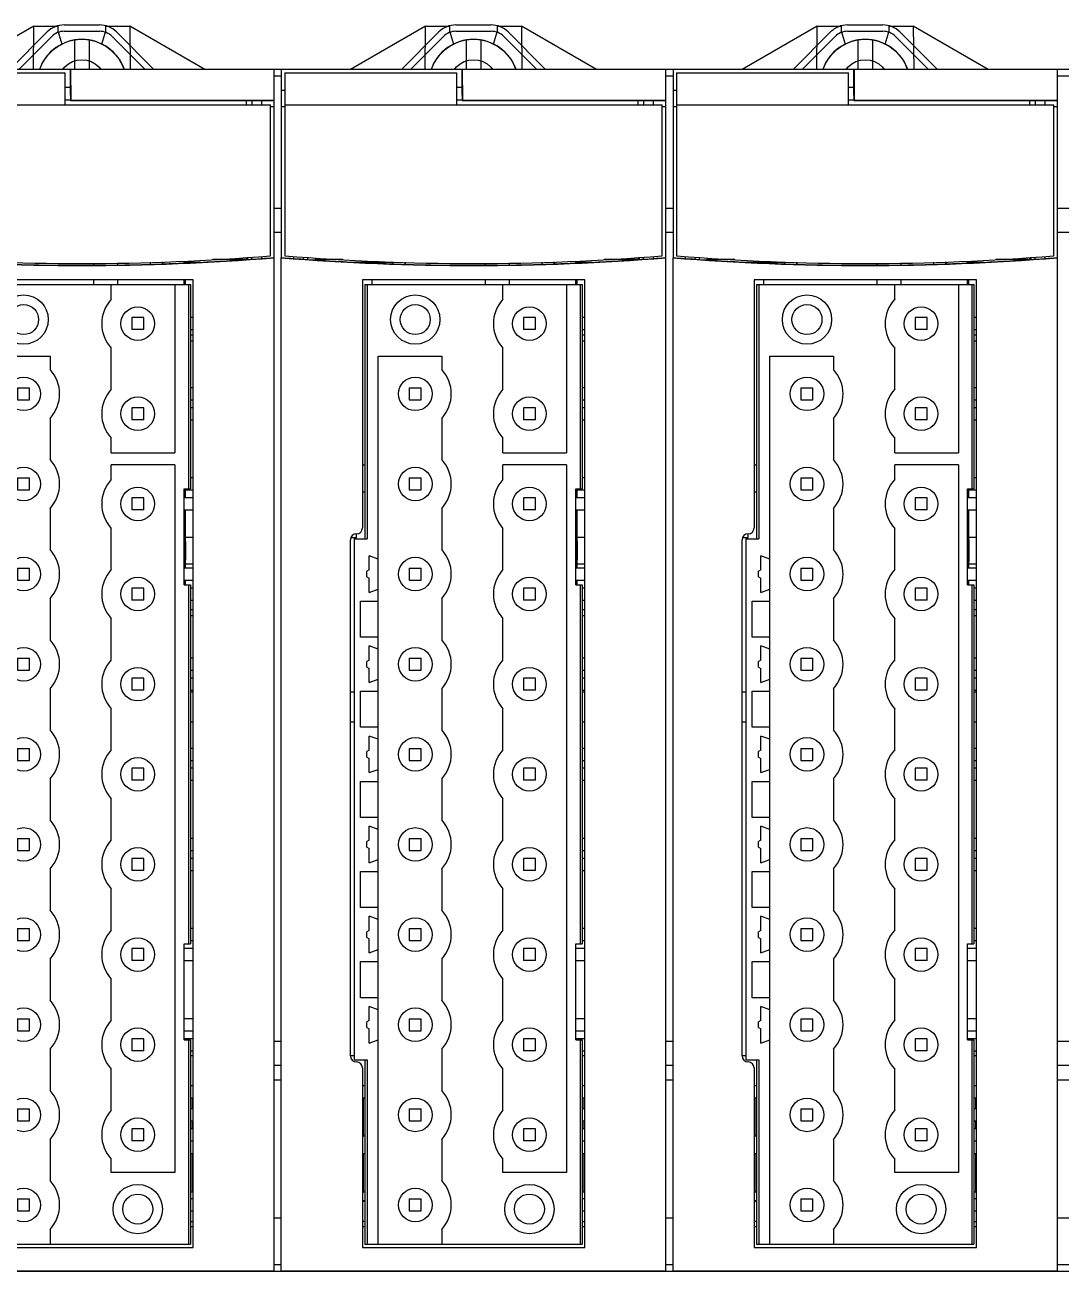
# Model space of a CAD drawing. Header units: inches. Extents: x -8 to 28.4, y -30 to 31.2.
# Drawn here: x 6.002 to 9.398, y -0.012 to 4.071 of the extents above; entities that cross this region are included whole.
import ezdxf

# ---------------------------------------------------------------- set-up
doc = ezdxf.new("R2010")
doc.units = ezdxf.units.IN
doc.header["$MEASUREMENT"] = 0
doc.set_wipeout_variables(frame=1)
doc.layers.add('PSYMS', color=7, linetype='Continuous')

# ---------------------------------------------------------------- blocks, each defined once
blk = doc.blocks.new('BMXXBP1200')
at = {"color": 7, "linetype": 'Continuous'}
for p, q in [((6.1567, 3.937), (6.2793, 4.0596)), ((6.1653, 3.9161), (6.2941, 4.0449)), ((6.335, 4.0827), (6.4508, 4.0827)), ((6.335, 4.0618), (6.4508, 4.0618)), ((6.4918, 4.0449), (6.6205, 3.9161)), ((6.5065, 4.0596), (6.6291, 3.937)), ((7.4402, 3.937), (7.5628, 4.0596)), ((7.4488, 3.9161), (7.5775, 4.0449)), ((7.6184, 4.0827), (7.7343, 4.0827)), ((7.6184, 4.0618), (7.7343, 4.0618)), ((7.7752, 4.0449), (7.904, 3.9161)), ((7.79, 4.0596), (7.9126, 3.937)), ((8.7236, 3.937), (8.8462, 4.0596)), ((8.7323, 3.9161), (8.861, 4.0449)), ((8.9019, 4.0827), (9.0178, 4.0827)), ((8.9019, 4.0618), (9.0178, 4.0618)), ((9.0587, 4.0449), (9.1874, 3.9161)), ((9.0735, 4.0596), (9.1961, 3.937)), ((6.6291, 3.937), (6.6205, 3.9161)), ((7.4402, 3.937), (6.6291, 3.937)), ((7.4488, 3.9161), (7.4402, 3.937)), ((7.9126, 3.937), (7.904, 3.9161)), ((8.7236, 3.937), (7.9126, 3.937)), ((8.7323, 3.9161), (8.7236, 3.937)), ((9.1961, 3.937), (9.1874, 3.9161)), ((10.0071, 3.937), (9.1961, 3.937)), ((6.6205, 3.9161), (7.4488, 3.9161)), ((7.904, 3.9161), (8.7323, 3.9161)), ((9.1874, 3.9161), (10.0157, 3.9161)), ((1.1161, 3.4823), (18.6584, 3.4823)), ((5.4449, 3.4035), (6.4134, 3.4035)), ((6.4134, 3.4035), (6.7283, 3.4035)), ((6.4134, 1.8669), (6.4134, 3.4035)), ((6.7283, 3.4035), (7.6969, 3.4035)), ((6.7283, 3.4035), (6.7283, 1.8669)), ((7.6969, 3.4035), (8.0118, 3.4035)), ((7.6969, 1.8669), (7.6969, 3.4035)), ((8.0118, 3.4035), (8.9803, 3.4035)), ((8.0118, 3.4035), (8.0118, 1.8669)), ((8.9803, 3.4035), (9.2953, 3.4035)), ((8.9803, 1.8669), (8.9803, 3.4035)), ((9.2953, 3.4035), (10.2638, 3.4035)), ((9.2953, 3.4035), (9.2953, 1.8669)), ((6.5111, 3.2125), (6.6489, 3.1755)), ((7.7945, 3.2125), (7.9323, 3.1755)), ((9.078, 3.2125), (9.2158, 3.1755)), ((6.4665, 2.0852), (6.4665, 3.1782)), ((6.5314, 3.1488), (6.6102, 3.1488)), ((6.5314, 2.1146), (6.5314, 3.1488)), ((6.6102, 3.1488), (6.6102, 2.1146)), ((7.7499, 2.0852), (7.7499, 3.1782)), ((7.8149, 3.1488), (7.8936, 3.1488)), ((7.8149, 2.1146), (7.8149, 3.1488)), ((7.8936, 3.1488), (7.8936, 2.1146)), ((9.0334, 2.0852), (9.0334, 3.1782)), ((9.0983, 3.1488), (9.1771, 3.1488)), ((9.0983, 2.1146), (9.0983, 3.1488)), ((9.1771, 3.1488), (9.1771, 2.1146)), ((6.6751, 3.1413), (6.6751, 2.1221)), ((7.9586, 3.1413), (7.9586, 2.1221)), ((9.242, 3.1413), (9.242, 2.1221)), ((6.6489, 2.0879), (6.5111, 2.0509)), ((6.6102, 2.1146), (6.5314, 2.1146)), ((7.9323, 2.0879), (7.7945, 2.0509)), ((7.8936, 2.1146), (7.8149, 2.1146)), ((9.2158, 2.0879), (9.078, 2.0509)), ((9.1771, 2.1146), (9.0983, 2.1146)), ((6.7283, 1.8669), (6.4134, 1.8669)), ((8.0118, 1.8669), (7.6969, 1.8669)), ((9.2953, 1.8669), (8.9803, 1.8669)), ((18.372, 0.752), (1.1949, 0.752)), ((18.678, 0.6732), (1.1161, 0.6732)), ((6.8417, 0.626), (7.2276, 0.626)), ((8.1252, 0.626), (8.511, 0.626)), ((9.4087, 0.626), (9.7945, 0.626)), ((6.8024, 0.1772), (6.8024, 0.5866)), ((7.2669, 0.5866), (7.2669, 0.1772)), ((8.0858, 0.1772), (8.0858, 0.5866)), ((8.5504, 0.5866), (8.5504, 0.1772)), ((9.3693, 0.1772), (9.3693, 0.5866)), ((7.263, 0.1732), (6.8063, 0.1732)), ((8.5465, 0.1732), (8.0898, 0.1732)), ((9.8299, 0.1732), (9.3732, 0.1732)), ((18.722, 0.0209), (0.0394, 0.0209)), ((0.0394, 0), (9.9016, 0))]:
    blk.add_line(p, q, dxfattribs=at)
for centre, radius in [((6.3929, 3.8898), 0.1457), ((7.6764, 3.8898), 0.1457), ((8.9598, 3.8898), 0.1457), ((6.3929, 3.8898), 0.0787), ((7.6764, 3.8898), 0.0787), ((8.9598, 3.8898), 0.0787)]:
    blk.add_circle(centre, radius, dxfattribs=at)
for centre, radius, start, end in [((6.4508, 4.0039), 0.0787, 45, 90), ((7.7343, 4.0039), 0.0787, 45, 90), ((6.335, 4.0039), 0.0787, 90, 135), ((6.335, 4.0039), 0.0579, 90, 135), ((6.4508, 4.0039), 0.0579, 45, 90), ((7.6184, 4.0039), 0.0787, 90, 135), ((7.6184, 4.0039), 0.0579, 90, 135), ((7.7343, 4.0039), 0.0579, 45, 90), ((8.9019, 4.0039), 0.0787, 90, 135), ((8.9019, 4.0039), 0.0579, 90, 135), ((9.0178, 4.0039), 0.0787, 45, 90), ((9.0178, 4.0039), 0.0579, 45, 90), ((6.5019, 3.1782), 0.0354, 75, 180), ((7.7853, 3.1782), 0.0354, 75, 180), ((9.0688, 3.1782), 0.0354, 75, 180), ((6.6397, 3.1413), 0.0354, 0, 75), ((7.9231, 3.1413), 0.0354, 0, 75), ((9.2066, 3.1413), 0.0354, 0, 75), ((6.5019, 2.0852), 0.0354, 180, 285), ((6.6397, 2.1221), 0.0354, 285, 0), ((7.7853, 2.0852), 0.0354, 180, 285), ((7.9231, 2.1221), 0.0354, 285, 0), ((9.0688, 2.0852), 0.0354, 180, 285), ((9.2066, 2.1221), 0.0354, 285, 0), ((6.8417, 0.5866), 0.0394, 90, 180), ((7.2276, 0.5866), 0.0394, 0, 90), ((8.1252, 0.5866), 0.0394, 90, 180), ((8.511, 0.5866), 0.0394, 0, 90), ((9.4087, 0.5866), 0.0394, 90, 180), ((6.8063, 0.1772), 0.00394, 180, 270), ((7.263, 0.1772), 0.00394, 270, 360), ((8.0898, 0.1772), 0.00394, 180, 270), ((8.5465, 0.1772), 0.00394, 270, 360), ((9.3732, 0.1772), 0.00394, 180, 270)]:
    blk.add_arc(centre, radius, start, end, dxfattribs=at)
blk = doc.blocks.new('BMXDAI1604')
at = {"color": 7, "linetype": 'Continuous'}
for p, q in [((0.4724, 4.0787), (0.5512, 4.0787)), ((0.5512, 4.0787), (0.5512, 4.0638)), ((0.5512, 4.0638), (0.5646, 4.02)), ((0.6953, 4.02), (0.7087, 4.0638)), ((0.7087, 4.0638), (0.7087, 4.0787)), ((0.7087, 4.0787), (0.7874, 4.0787))]:
    blk.add_line(p, q, dxfattribs=at)
blk.add_wipeout([(0, 3.937), (1.2598, 3.937), (1.2598, 0), (0, 0)])
for p, q in [((0.4724, 4.0787), (0.227, 3.937)), ((0.4712, 3.937), (0.4724, 4.0787)), ((0.7874, 4.0787), (0.7886, 3.937)), ((1.0329, 3.937), (0.7874, 4.0787)), ((0.6063, 3.937), (0.6063, 4.0335)), ((0.6535, 4.0335), (0.6535, 3.937)), ((0, 3.937), (0, 3.3204)), ((0.5925, 3.937), (0, 3.937)), ((0.0118, 3.9252), (0.0118, 3.3261)), ((0.0118, 3.9252), (0.5748, 3.9252)), ((0.5748, 3.8209), (0.5748, 3.9252)), ((0.5925, 3.8692), (0.5925, 3.937)), ((0.5931, 3.937), (0.594, 3.8361)), ((1.2598, 3.937), (0.5931, 3.937)), ((1.2598, 3.3204), (1.2598, 3.937)), ((0, 3.8692), (0.0118, 3.8692)), ((0.5748, 3.8783), (0.5925, 3.8783)), ((0.5927, 3.8527), (0.5925, 3.8692)), ((0.5927, 3.8527), (0.5927, 3.8348)), ((0, 3.815), (0.0118, 3.815)), ((0.0118, 3.8209), (1.248, 3.8209)), ((0.5748, 3.8374), (0.5927, 3.8374)), ((0.594, 3.8361), (0.5927, 3.8348)), ((0.5927, 3.8348), (1.2185, 3.8348)), ((0.594, 3.8361), (1.2598, 3.8361)), ((1.1685, 3.8348), (1.1685, 3.8209)), ((1.187, 3.8348), (1.187, 3.8209)), ((1.2185, 3.8349), (1.2185, 3.8209)), ((1.2185, 3.8349), (1.2598, 3.8349)), ((1.248, 3.3261), (1.248, 3.8209)), ((1.248, 3.815), (1.2598, 3.815)), ((0, 0), (0, 3.3199)), ((0.0413, 3.3172), (0.0413, 3.3242)), ((0.0728, 3.3153), (0.0728, 3.3222)), ((0.0864, 3.3144), (0.0864, 3.3213)), ((0.1134, 3.3138), (0.1134, 3.3195)), ((0.2021, 3.3138), (0.1134, 3.3138)), ((0.9646, 3.3023), (0.9646, 3.309)), ((1.1651, 3.3138), (1.0577, 3.3138)), ((1.1685, 3.321), (1.1685, 3.314)), ((1.1735, 3.3144), (1.1735, 3.3213)), ((1.187, 3.3153), (1.187, 3.3222)), ((1.2185, 3.3242), (1.2185, 3.3178)), ((1.2598, 0), (1.2598, 3.3199)), ((0.2261, 3.3056), (0.226, 3.3058)), ((0.2361, 3.3051), (0.3661, 3.3051)), ((0.2972, 3.3023), (0.2972, 3.3051)), ((0.3055, 3.3021), (0.3054, 3.3019)), ((0.3661, 3.2998), (0.3661, 3.3067)), ((0.3661, 3.2998), (0.3666, 3.2993)), ((0.3666, 3.2993), (0.3666, 3.3067)), ((0.405, 3.3054), (0.405, 3.2981)), ((0.4055, 3.2985), (0.405, 3.2981)), ((0.4055, 3.3054), (0.4055, 3.2985)), ((0.6693, 3.2956), (0.6693, 3.3022)), ((0.748, 3.2965), (0.748, 3.3022)), ((0.8543, 3.2985), (0.8543, 3.3054)), ((0.8543, 3.2985), (0.8548, 3.2981)), ((0.8548, 3.2981), (0.8548, 3.3054)), ((0.8932, 3.3067), (0.8932, 3.2993)), ((0.8937, 3.2998), (0.8932, 3.2993)), ((0.8937, 3.3067), (0.8937, 3.2998)), ((0.9545, 3.3019), (0.9543, 3.3021)), ((0.9646, 3.3051), (1.0201, 3.3051)), ((0.9685, 3.3051), (0.9685, 3.3025)), ((1.0142, 3.3048), (1.014, 3.3046)), ((0.2657, 3.248), (0.2657, 2.435)), ((0.9941, 3.248), (0.2657, 3.248)), ((0.2736, 3.2323), (0.2736, 2.3986)), ((0.2736, 3.2323), (0.9862, 3.2323)), ((0.2809, 3.2323), (0.2809, 2.3986)), ((0.2972, 3.2323), (0.2972, 3.248)), ((0.6693, 3.2323), (0.6693, 3.248)), ((0.7264, 3.1842), (0.7264, 3.2323)), ((0.748, 3.2323), (0.748, 3.248)), ((0.935, 3.2323), (0.935, 2.6807)), ((0.9646, 3.2323), (0.9646, 3.248)), ((0.9685, 3.248), (0.9685, 3.2323)), ((0.9789, 3.2323), (0.9789, 2.563)), ((0.9862, 3.2323), (0.9862, 2.563)), ((0.9941, 0.0768), (0.9941, 3.248)), ((0.7933, 3.1236), (0.7933, 3.0843)), ((0.8327, 3.1236), (0.7933, 3.1236)), ((0.8327, 3.0843), (0.8327, 3.1236)), ((0.9941, 3.1236), (0.9862, 3.1236)), ((0.8327, 3.0843), (0.7933, 3.0843)), ((0.9862, 3.0843), (0.9941, 3.0843)), ((0.9941, 3.0665), (0.9862, 3.0665)), ((0.7264, 2.889), (0.7264, 3.0236)), ((0.9941, 3.0469), (0.9862, 3.0469)), ((0.3169, 0.0882), (0.3169, 2.9972)), ((0.3169, 2.9972), (0.5256, 2.9972)), ((0.5256, 2.9972), (0.5256, 2.9543)), ((0.4193, 2.8937), (0.4193, 2.8543)), ((0.4193, 2.8937), (0.4587, 2.8937)), ((0.4587, 2.8543), (0.4587, 2.8937)), ((0.9941, 2.8937), (0.9862, 2.8937)), ((0.4193, 2.8543), (0.4587, 2.8543)), ((0.7933, 2.8283), (0.7933, 2.789)), ((0.8327, 2.8283), (0.7933, 2.8283)), ((0.8327, 2.789), (0.8327, 2.8283)), ((0.9862, 2.8543), (0.9941, 2.8543)), ((0.9941, 2.8283), (0.9862, 2.8283)), ((0.5256, 2.7937), (0.5256, 2.659)), ((0.8327, 2.789), (0.7933, 2.789)), ((0.9862, 2.789), (0.9941, 2.789)), ((0.7264, 2.6807), (0.7264, 2.7284)), ((0.7264, 2.6807), (0.935, 2.6807)), ((0.2736, 2.6398), (0.2657, 2.6398)), ((0.7264, 2.5937), (0.7264, 2.6413)), ((0.935, 2.6413), (0.7264, 2.6413)), ((0.935, 2.6413), (0.935, 0.3232)), ((0.4193, 2.5984), (0.4193, 2.5591)), ((0.4193, 2.5984), (0.4587, 2.5984)), ((0.4587, 2.5591), (0.4587, 2.5984)), ((0.9941, 2.5984), (0.9862, 2.5984)), ((0.2657, 2.5531), (0.2736, 2.5531)), ((0.4193, 2.5591), (0.4587, 2.5591)), ((0.7933, 2.5331), (0.7933, 2.4937)), ((0.8327, 2.5331), (0.7933, 2.5331)), ((0.8327, 2.4937), (0.8327, 2.5331)), ((0.9646, 2.248), (0.9646, 2.563)), ((0.9646, 2.563), (0.9862, 2.563)), ((0.9646, 2.5591), (0.9941, 2.5591)), ((0.9941, 2.5331), (0.9646, 2.5331)), ((0.9685, 2.5591), (0.9685, 2.5331)), ((0.5256, 2.4984), (0.5256, 2.3638)), ((0.8327, 2.4937), (0.7933, 2.4937)), ((0.9646, 2.4937), (0.9941, 2.4937)), ((0.9685, 2.4937), (0.9685, 2.3031)), ((0.2461, 2.4035), (0.2461, 2.4154)), ((0.7264, 2.2984), (0.7264, 2.4331)), ((0.2264, 0.7047), (0.2264, 2.3957)), ((0.2281, 2.4035), (0.2461, 2.4035)), ((0.2382, 2.3986), (0.2382, 0.6919)), ((0.2382, 2.3986), (0.2809, 2.3986)), ((0.9941, 2.4035), (0.9685, 2.4035)), ((0.2874, 2.297), (0.2874, 2.3435)), ((0.3169, 2.3328), (0.2874, 2.3435)), ((0.2874, 2.297), (0.2803, 2.2927)), ((0.2803, 2.2742), (0.2803, 2.2927)), ((0.4193, 2.3031), (0.4193, 2.2638)), ((0.4193, 2.3031), (0.4587, 2.3031)), ((0.4587, 2.2638), (0.4587, 2.3031)), ((0.9941, 2.3031), (0.9646, 2.3031)), ((0.9685, 2.3169), (0.9941, 2.3169)), ((0.2803, 2.2742), (0.2874, 2.2699)), ((0.2874, 2.2234), (0.2874, 2.2699)), ((0.4193, 2.2638), (0.4587, 2.2638)), ((0.9646, 2.2638), (0.9941, 2.2638)), ((0.9646, 2.248), (0.9862, 2.248)), ((0.9685, 2.2638), (0.9685, 2.248)), ((0.9789, 2.248), (0.9789, 1.0724)), ((0.9862, 2.248), (0.9862, 1.0724)), ((0.2874, 2.2234), (0.3169, 2.2342)), ((0.7933, 2.2378), (0.7933, 2.1984)), ((0.8327, 2.2378), (0.7933, 2.2378)), ((0.8327, 2.1984), (0.8327, 2.2378)), ((0.9941, 2.2378), (0.9862, 2.2378)), ((0.2598, 2.0768), (0.2598, 2.1949)), ((0.2598, 2.1949), (0.3169, 2.1949)), ((0.5256, 2.2032), (0.5256, 2.0685)), ((0.8327, 2.1984), (0.7933, 2.1984)), ((0.9862, 2.1984), (0.9941, 2.1984)), ((0.9941, 2.1969), (0.9862, 2.1969)), ((0.9941, 2.1665), (0.9862, 2.1665)), ((0.7264, 2.0031), (0.7264, 2.1378)), ((0.9941, 2.1469), (0.9862, 2.1469)), ((0.3169, 2.0768), (0.2598, 2.0768)), ((0.2874, 2.0018), (0.2874, 2.0482)), ((0.3169, 2.0375), (0.2874, 2.0482)), ((0.2874, 2.0018), (0.2803, 1.9974)), ((0.4193, 2.0079), (0.4193, 1.9685)), ((0.4193, 2.0079), (0.4587, 2.0079)), ((0.4587, 1.9685), (0.4587, 2.0079)), ((0.9941, 2.0079), (0.9862, 2.0079)), ((0.2803, 1.9789), (0.2803, 1.9974)), ((0.2803, 1.9789), (0.2874, 1.9746)), ((0.2874, 1.9281), (0.2874, 1.9746)), ((0.4193, 1.9685), (0.4587, 1.9685)), ((0.9862, 1.9685), (0.9941, 1.9685)), ((0.2874, 1.9281), (0.3169, 1.9389)), ((0.8327, 1.9425), (0.7933, 1.9425)), ((0.7933, 1.9425), (0.7933, 1.9031)), ((0.8327, 1.9031), (0.8327, 1.9425)), ((0.9941, 1.9425), (0.9862, 1.9425)), ((0.2264, 1.8974), (0.2382, 1.8974)), ((0.2598, 1.7815), (0.2598, 1.8996)), ((0.2598, 1.8996), (0.3169, 1.8996)), ((0.5256, 1.9079), (0.5256, 1.7732)), ((0.8327, 1.9031), (0.7933, 1.9031)), ((0.9862, 1.9031), (0.9941, 1.9031)), ((0.9862, 1.8974), (0.9941, 1.8974)), ((0.7264, 1.7079), (0.7264, 1.8425)), ((0.2264, 1.7992), (0.2382, 1.7992)), ((0.9862, 1.7992), (0.9941, 1.7992)), ((0.3169, 1.7815), (0.2598, 1.7815)), ((0.2874, 1.7065), (0.2874, 1.753)), ((0.3169, 1.7422), (0.2874, 1.753)), ((0.2874, 1.7065), (0.2803, 1.7022)), ((0.2803, 1.6837), (0.2803, 1.7022)), ((0.2803, 1.6837), (0.2874, 1.6793)), ((0.2874, 1.6329), (0.2874, 1.6793)), ((0.4193, 1.7126), (0.4587, 1.7126)), ((0.4193, 1.7126), (0.4193, 1.6732)), ((0.4587, 1.6732), (0.4587, 1.7126)), ((0.9941, 1.7126), (0.9862, 1.7126)), ((0.2874, 1.6329), (0.3169, 1.6436)), ((0.4193, 1.6732), (0.4587, 1.6732)), ((0.8327, 1.6472), (0.7933, 1.6472)), ((0.7933, 1.6472), (0.7933, 1.6079)), ((0.8327, 1.6079), (0.8327, 1.6472)), ((0.9862, 1.6732), (0.9941, 1.6732)), ((0.9941, 1.6472), (0.9862, 1.6472)), ((0.2598, 1.6043), (0.3169, 1.6043)), ((0.2598, 1.4862), (0.2598, 1.6043)), ((0.5256, 1.6126), (0.5256, 1.4779)), ((0.8327, 1.6079), (0.7933, 1.6079)), ((0.9862, 1.6079), (0.9941, 1.6079)), ((0.7264, 1.4126), (0.7264, 1.5473)), ((0.3169, 1.4862), (0.2598, 1.4862)), ((0.3169, 1.4469), (0.2874, 1.4577)), ((0.2874, 1.4112), (0.2874, 1.4577)), ((0.2874, 1.4112), (0.2803, 1.4069)), ((0.2803, 1.3884), (0.2803, 1.4069)), ((0.2803, 1.3884), (0.2874, 1.3841)), ((0.4193, 1.4173), (0.4587, 1.4173)), ((0.4193, 1.4173), (0.4193, 1.378)), ((0.4587, 1.378), (0.4587, 1.4173)), ((0.9941, 1.4173), (0.9862, 1.4173)), ((0.2874, 1.3376), (0.2874, 1.3841)), ((0.2874, 1.3376), (0.3169, 1.3483)), ((0.4193, 1.378), (0.4587, 1.378)), ((0.8327, 1.352), (0.7933, 1.352)), ((0.7933, 1.352), (0.7933, 1.3126)), ((0.8327, 1.3126), (0.8327, 1.352)), ((0.9862, 1.378), (0.9941, 1.378)), ((0.9941, 1.352), (0.9862, 1.352)), ((0.2598, 1.3091), (0.3169, 1.3091)), ((0.2598, 1.1909), (0.2598, 1.3091)), ((0.5256, 1.3173), (0.5256, 1.1827)), ((0.8327, 1.3126), (0.7933, 1.3126)), ((0.9862, 1.3126), (0.9941, 1.3126)), ((0.7264, 1.1173), (0.7264, 1.252)), ((0.3169, 1.1909), (0.2598, 1.1909)), ((0.3169, 1.1517), (0.2874, 1.1624)), ((0.2874, 1.1159), (0.2874, 1.1624)), ((0.2874, 1.1159), (0.2803, 1.1116)), ((0.2803, 1.0931), (0.2803, 1.1116)), ((0.4193, 1.122), (0.4587, 1.122)), ((0.4193, 1.122), (0.4193, 1.0827)), ((0.4587, 1.0827), (0.4587, 1.122)), ((0.9941, 1.122), (0.9862, 1.122)), ((0.2803, 1.0931), (0.2874, 1.0888)), ((0.2874, 1.0423), (0.2874, 1.0888)), ((0.4193, 1.0827), (0.4587, 1.0827)), ((0.9646, 1.0724), (0.9862, 1.0724)), ((0.9646, 0.7575), (0.9646, 1.0724)), ((0.9862, 1.0827), (0.9941, 1.0827)), ((0.2874, 1.0423), (0.3169, 1.0531)), ((0.5256, 1.0221), (0.5256, 0.8874)), ((0.8327, 1.0567), (0.7933, 1.0567)), ((0.7933, 1.0567), (0.7933, 1.0173)), ((0.8327, 1.0173), (0.8327, 1.0567)), ((0.9941, 1.0567), (0.9646, 1.0567)), ((0.2598, 1.0138), (0.3169, 1.0138)), ((0.2598, 0.8957), (0.2598, 1.0138)), ((0.8327, 1.0173), (0.7933, 1.0173)), ((0.9646, 1.0173), (0.9941, 1.0173)), ((0.7264, 0.822), (0.7264, 0.9567)), ((0.3169, 0.8957), (0.2598, 0.8957)), ((0.3169, 0.8564), (0.2874, 0.8671)), ((0.2874, 0.8207), (0.2874, 0.8671)), ((0.2874, 0.8207), (0.2803, 0.8163)), ((0.4193, 0.8268), (0.4587, 0.8268)), ((0.4193, 0.8268), (0.4193, 0.7874)), ((0.4587, 0.7874), (0.4587, 0.8268)), ((0.9941, 0.8268), (0.9646, 0.8268)), ((0.2803, 0.7978), (0.2803, 0.8163)), ((0.2803, 0.7978), (0.2874, 0.7935)), ((0.2874, 0.747), (0.2874, 0.7935)), ((0.4193, 0.7874), (0.4587, 0.7874)), ((0.9646, 0.7874), (0.9941, 0.7874)), ((0.2874, 0.747), (0.3169, 0.7578)), ((0.8327, 0.7614), (0.7933, 0.7614)), ((0.7933, 0.7614), (0.7933, 0.722)), ((0.8327, 0.722), (0.8327, 0.7614)), ((0.9941, 0.7614), (0.9646, 0.7614)), ((0.9646, 0.7575), (0.9862, 0.7575)), ((0.9789, 0.7575), (0.9789, 0.0882)), ((0.9862, 0.7575), (0.9862, 0.0882)), ((0.2264, 0.7067), (0.2382, 0.7067)), ((0.5256, 0.7268), (0.5256, 0.5921)), ((0.8327, 0.722), (0.7933, 0.722)), ((0.9862, 0.722), (0.9941, 0.722)), ((0.9862, 0.7067), (0.9941, 0.7067)), ((0.2382, 0.6919), (0.2809, 0.6919)), ((0.2657, 0.6654), (0.2657, 0.0768)), ((0.2736, 0.6919), (0.2736, 0.0882)), ((0.2809, 0.6919), (0.2809, 0.0882)), ((0.7264, 0.5268), (0.7264, 0.6614)), ((0.2657, 0.6075), (0.2736, 0.6075)), ((0.9862, 0.6075), (0.9941, 0.6075)), ((0.2736, 0.5669), (0.2657, 0.5669)), ((0.4193, 0.5315), (0.4587, 0.5315)), ((0.4193, 0.5315), (0.4193, 0.4921)), ((0.4587, 0.4921), (0.4587, 0.5315)), ((0.9941, 0.5669), (0.9862, 0.5669)), ((0.9941, 0.5315), (0.9862, 0.5315)), ((0.4193, 0.4921), (0.4587, 0.4921)), ((0.9862, 0.4921), (0.9941, 0.4921)), ((0.8327, 0.4661), (0.7933, 0.4661)), ((0.7933, 0.4661), (0.7933, 0.4268)), ((0.8327, 0.4268), (0.8327, 0.4661)), ((0.9941, 0.4661), (0.9862, 0.4661)), ((0.2657, 0.4429), (0.2736, 0.4429)), ((0.5256, 0.4315), (0.5256, 0.2968)), ((0.8327, 0.4268), (0.7933, 0.4268)), ((0.9862, 0.4268), (0.9941, 0.4268)), ((0.2736, 0.3839), (0.2657, 0.3839)), ((0.9941, 0.3839), (0.9862, 0.3839)), ((0.7264, 0.3232), (0.7264, 0.3662)), ((0.935, 0.3232), (0.7264, 0.3232)), ((0.2657, 0.2598), (0.2736, 0.2598)), ((0.9862, 0.2598), (0.9941, 0.2598)), ((0.2736, 0.2303), (0.2657, 0.2303)), ((0.2736, 0.2278), (0.2657, 0.2278)), ((0.4193, 0.2362), (0.4587, 0.2362)), ((0.4193, 0.2362), (0.4193, 0.1969)), ((0.4587, 0.1969), (0.4587, 0.2362)), ((0.9941, 0.2362), (0.9862, 0.2362)), ((0.4193, 0.1969), (0.4587, 0.1969)), ((0.9862, 0.1969), (0.9941, 0.1969)), ((0.2736, 0.1619), (0.2657, 0.1619)), ((0.2736, 0.1444), (0.2657, 0.1444)), ((0.5256, 0.1362), (0.5256, 0.0882)), ((0.9862, 0.1619), (0.9941, 0.1619)), ((0.9941, 0.1444), (0.9862, 0.1444)), ((0.2736, 0.0882), (0.9862, 0.0882)), ((0.2657, 0.0768), (0.9941, 0.0768)), ((1.2598, 0), (0, 0))]:
    blk.add_line(p, q, dxfattribs=at)
at = {"color": 9, "linetype": 'Continuous'}
for p, q in [((0.2689, 0.4429), (0.2689, 0.5669)), ((0.991, 0.5669), (0.991, 0.5315)), ((0.991, 0.4921), (0.991, 0.4661)), ((0.2689, 0.2598), (0.2689, 0.3839)), ((0.991, 0.3839), (0.991, 0.2598))]:
    blk.add_line(p, q, dxfattribs=at)
at = {"color": 7, "linetype": 'Continuous'}
for centre, radius in [((0.439, 3.1173), 0.0807), ((0.439, 3.1173), 0.0492), ((0.813, 3.1039), 0.0551), ((0.439, 2.874), 0.0551), ((0.813, 2.8087), 0.0551), ((0.439, 2.5787), 0.0551), ((0.813, 2.5134), 0.0551), ((0.439, 2.2835), 0.0551), ((0.813, 2.2181), 0.0551), ((0.439, 1.9882), 0.0551), ((0.813, 1.9228), 0.0551), ((0.439, 1.6929), 0.0551), ((0.813, 1.6276), 0.0551), ((0.439, 1.3976), 0.0551), ((0.813, 1.3323), 0.0551), ((0.439, 1.1024), 0.0551), ((0.813, 1.037), 0.0551), ((0.439, 0.8071), 0.0551), ((0.813, 0.7417), 0.0551), ((0.439, 0.5118), 0.0551), ((0.813, 0.4465), 0.0551), ((0.439, 0.2165), 0.0551), ((0.813, 0.2031), 0.0807), ((0.813, 0.2031), 0.0492)]:
    blk.add_circle(centre, radius, dxfattribs=at)
for centre, radius, start, end in [((0.6299, 3.8878), 0.1476, 19.507, 160.493), ((0.6299, 11.0512), 7.7564, 265.34172, 265.64793), ((0.6299, 11.0512), 7.7569, 265.34198, 274.65802), ((0.6299, 10.9783), 7.6772, 265.38196, 274.61804), ((0.6299, 11.0512), 7.7559, 265.6478, 267.01497), ((0.6299, 11.0512), 7.7559, 272.8394, 274.3522), ((0.6299, 11.0512), 7.7564, 274.35207, 274.65806), ((0.9788, 7.2449), 3.9345, 273.4932, 274.096), ((0.6299, 11.0512), 7.7561, 267.01581, 267.60169), ((0.6299, 11.0512), 7.7559, 267.6024, 268.05099), ((0.6299, 11.0511), 7.7563, 268.05451, 268.33863), ((0.6299, 11.0512), 7.7559, 268.34197, 271.65803), ((0.6299, 11.0511), 7.7563, 271.66137, 271.94549), ((0.6299, 11.0512), 7.7559, 271.94901, 272.39759), ((0.6299, 11.0512), 7.7561, 272.39831, 272.83858), ((0.813, 3.1039), 0.1181, 137.1666, 222.8334), ((0.439, 2.874), 0.1181, 317.1666, 42.8334), ((0.813, 2.8087), 0.1181, 137.1666, 222.8334), ((0.439, 2.5787), 0.1181, 317.1666, 42.8334), ((0.813, 2.5134), 0.1181, 137.1666, 222.8334), ((0.2461, 2.3957), 0.0197, 90, 180), ((0.2461, 2.435), 0.0197, 270, 0), ((0.439, 2.2835), 0.1181, 317.1666, 42.8334), ((0.813, 2.2181), 0.1181, 137.1666, 222.8334), ((0.439, 1.9882), 0.1181, 317.1666, 42.8334), ((0.813, 1.9228), 0.1181, 137.1666, 222.8334), ((0.439, 1.6929), 0.1181, 317.1666, 42.8334), ((0.813, 1.6276), 0.1181, 137.1666, 222.8334), ((0.439, 1.3976), 0.1181, 317.1666, 42.8334), ((0.813, 1.3323), 0.1181, 137.1666, 222.8334), ((0.439, 1.1024), 0.1181, 317.1666, 42.8334), ((0.813, 1.037), 0.1181, 137.1666, 222.8334), ((0.439, 0.8071), 0.1181, 317.1666, 42.8334), ((0.813, 0.7417), 0.1181, 137.1666, 222.8334), ((0.2461, 0.7047), 0.0197, 180, 270), ((0.2461, 0.6654), 0.0197, 0, 90), ((0.439, 0.5118), 0.1181, 317.1666, 42.8334), ((0.813, 0.4465), 0.1181, 137.1666, 222.8334), ((0.439, 0.2165), 0.1181, 317.1666, 42.8334)]:
    blk.add_arc(centre, radius, start, end, dxfattribs=at)
for points in [[(0, 3.3204), (0.0138, 3.3195), (0.0276, 3.3185), (0.0413, 3.3177)], [(1.2185, 3.3172), (1.2185, 3.3173), (1.2185, 3.3175), (1.2185, 3.3177)]]:
    blk.add_open_spline(points, degree=3, dxfattribs=at)
for points, knots in [([(0.9701, 2.3602), (0.9701, 2.3631), (0.9701, 2.3686), (0.9701, 2.3766), (0.97, 2.384), (0.97, 2.3896), (0.9699, 2.3936), (0.9699, 2.3961), (0.9699, 2.3983), (0.9699, 2.4001), (0.9698, 2.4015), (0.9698, 2.4025), (0.9698, 2.403), (0.9698, 2.4033), (0.9697, 2.4034), (0.9697, 2.4035), (0.9697, 2.4035)], [0, 0, 0, 0, 0.194897, 0.38267, 0.555498, 0.706967, 0.772883, 0.831344, 0.881775, 0.923739, 0.956811, 0.980643, 0.98904, 0.995069, 0.998716, 1, 1, 1, 1]), ([(0.9697, 2.3169), (0.9697, 2.3169), (0.9697, 2.317), (0.9698, 2.3172), (0.9698, 2.3174), (0.9698, 2.318), (0.9698, 2.3189), (0.9699, 2.3204), (0.9699, 2.3222), (0.9699, 2.3243), (0.9699, 2.3269), (0.97, 2.3308), (0.97, 2.3365), (0.9701, 2.3439), (0.9701, 2.3519), (0.9701, 2.3574), (0.9701, 2.3602)], [0, 0, 0, 0, 0.001284, 0.004931, 0.01096, 0.019357, 0.043189, 0.076261, 0.118225, 0.168656, 0.227117, 0.293033, 0.444502, 0.61733, 0.805103, 1, 1, 1, 1])]:
    blk.add_open_spline(points, degree=3, knots=knots, dxfattribs=at)
blk = doc.blocks.new('BMXDRA0815')
at = {"color": 7, "linetype": 'Continuous'}
for p, q in [((0.4724, 4.0787), (0.5512, 4.0787)), ((0.5512, 4.0787), (0.5512, 4.0638)), ((0.5512, 4.0638), (0.5646, 4.02)), ((0.6953, 4.02), (0.7087, 4.0638)), ((0.7087, 4.0638), (0.7087, 4.0787)), ((0.7087, 4.0787), (0.7874, 4.0787))]:
    blk.add_line(p, q, dxfattribs=at)
blk.add_wipeout([(0, 3.937), (1.2598, 3.937), (1.2598, 0), (0, 0)])
for p, q in [((0.4724, 4.0787), (0.227, 3.937)), ((0.4712, 3.937), (0.4724, 4.0787)), ((0.7874, 4.0787), (0.7886, 3.937)), ((1.0329, 3.937), (0.7874, 4.0787)), ((0.6063, 3.937), (0.6063, 4.0335)), ((0.6535, 4.0335), (0.6535, 3.937)), ((0, 3.937), (0, 3.3204)), ((0.5925, 3.937), (0, 3.937)), ((0.0118, 3.9252), (0.0118, 3.3261)), ((0.0118, 3.9252), (0.5748, 3.9252)), ((0.5748, 3.8209), (0.5748, 3.9252)), ((0.5925, 3.8692), (0.5925, 3.937)), ((0.5931, 3.937), (0.594, 3.8361)), ((1.2598, 3.937), (0.5931, 3.937)), ((1.2598, 3.3204), (1.2598, 3.937)), ((0, 3.8692), (0.0118, 3.8692)), ((0.5748, 3.8783), (0.5925, 3.8783)), ((0.5927, 3.8527), (0.5925, 3.8692)), ((0.5927, 3.8527), (0.5927, 3.8348)), ((0, 3.815), (0.0118, 3.815)), ((0.0118, 3.8209), (1.248, 3.8209)), ((0.5748, 3.8374), (0.5927, 3.8374)), ((0.594, 3.8361), (0.5927, 3.8348)), ((0.5927, 3.8348), (1.2185, 3.8348)), ((0.594, 3.8361), (1.2598, 3.8361)), ((1.1685, 3.8348), (1.1685, 3.8209)), ((1.187, 3.8348), (1.187, 3.8209)), ((1.2185, 3.8349), (1.2185, 3.8209)), ((1.2185, 3.8349), (1.2598, 3.8349)), ((1.248, 3.3261), (1.248, 3.8209)), ((1.248, 3.815), (1.2598, 3.815)), ((0, 0), (0, 3.3199)), ((0.0413, 3.3172), (0.0413, 3.3242)), ((0.0728, 3.3153), (0.0728, 3.3222)), ((0.0864, 3.3144), (0.0864, 3.3213)), ((0.1134, 3.3138), (0.1134, 3.3195)), ((0.2021, 3.3138), (0.1134, 3.3138)), ((0.9646, 3.3023), (0.9646, 3.309)), ((1.1651, 3.3138), (1.0577, 3.3138)), ((1.1685, 3.321), (1.1685, 3.314)), ((1.1735, 3.3144), (1.1735, 3.3213)), ((1.187, 3.3153), (1.187, 3.3222)), ((1.2185, 3.3242), (1.2185, 3.3178)), ((1.2598, 0), (1.2598, 3.3199)), ((0.2261, 3.3056), (0.226, 3.3058)), ((0.2361, 3.3051), (0.3661, 3.3051)), ((0.2972, 3.3023), (0.2972, 3.3051)), ((0.3055, 3.3021), (0.3054, 3.3019)), ((0.3661, 3.2998), (0.3661, 3.3067)), ((0.3661, 3.2998), (0.3666, 3.2993)), ((0.3666, 3.2993), (0.3666, 3.3067)), ((0.405, 3.3054), (0.405, 3.2981)), ((0.4055, 3.2985), (0.405, 3.2981)), ((0.4055, 3.3054), (0.4055, 3.2985)), ((0.6693, 3.2956), (0.6693, 3.3022)), ((0.748, 3.2965), (0.748, 3.3022)), ((0.8543, 3.2985), (0.8543, 3.3054)), ((0.8543, 3.2985), (0.8548, 3.2981)), ((0.8548, 3.2981), (0.8548, 3.3054)), ((0.8932, 3.3067), (0.8932, 3.2993)), ((0.8937, 3.2998), (0.8932, 3.2993)), ((0.8937, 3.3067), (0.8937, 3.2998)), ((0.9545, 3.3019), (0.9543, 3.3021)), ((0.9646, 3.3051), (1.0201, 3.3051)), ((0.9685, 3.3051), (0.9685, 3.3025)), ((1.0142, 3.3048), (1.014, 3.3046)), ((0.2657, 3.248), (0.2657, 2.435)), ((0.9941, 3.248), (0.2657, 3.248)), ((0.2736, 3.2323), (0.2736, 2.3986)), ((0.2736, 3.2323), (0.9862, 3.2323)), ((0.2809, 3.2323), (0.2809, 2.3986)), ((0.2972, 3.2323), (0.2972, 3.248)), ((0.6693, 3.2323), (0.6693, 3.248)), ((0.7264, 3.1842), (0.7264, 3.2323)), ((0.748, 3.2323), (0.748, 3.248)), ((0.935, 3.2323), (0.935, 2.6807)), ((0.9646, 3.2323), (0.9646, 3.248)), ((0.9685, 3.248), (0.9685, 3.2323)), ((0.9789, 3.2323), (0.9789, 2.563)), ((0.9862, 3.2323), (0.9862, 2.563)), ((0.9941, 0.0768), (0.9941, 3.248)), ((0.7933, 3.1236), (0.7933, 3.0843)), ((0.8327, 3.1236), (0.7933, 3.1236)), ((0.8327, 3.0843), (0.8327, 3.1236)), ((0.9941, 3.1236), (0.9862, 3.1236)), ((0.8327, 3.0843), (0.7933, 3.0843)), ((0.9862, 3.0843), (0.9941, 3.0843)), ((0.9941, 3.0665), (0.9862, 3.0665)), ((0.7264, 2.889), (0.7264, 3.0236)), ((0.9941, 3.0469), (0.9862, 3.0469)), ((0.3169, 0.0882), (0.3169, 2.9972)), ((0.3169, 2.9972), (0.5256, 2.9972)), ((0.5256, 2.9972), (0.5256, 2.9543)), ((0.4193, 2.8937), (0.4193, 2.8543)), ((0.4193, 2.8937), (0.4587, 2.8937)), ((0.4587, 2.8543), (0.4587, 2.8937)), ((0.9941, 2.8937), (0.9862, 2.8937)), ((0.4193, 2.8543), (0.4587, 2.8543)), ((0.7933, 2.8283), (0.7933, 2.789)), ((0.8327, 2.8283), (0.7933, 2.8283)), ((0.8327, 2.789), (0.8327, 2.8283)), ((0.9862, 2.8543), (0.9941, 2.8543)), ((0.9941, 2.8283), (0.9862, 2.8283)), ((0.5256, 2.7937), (0.5256, 2.659)), ((0.8327, 2.789), (0.7933, 2.789)), ((0.9862, 2.789), (0.9941, 2.789)), ((0.7264, 2.6807), (0.7264, 2.7284)), ((0.7264, 2.6807), (0.935, 2.6807)), ((0.2736, 2.6398), (0.2657, 2.6398)), ((0.7264, 2.5937), (0.7264, 2.6413)), ((0.935, 2.6413), (0.7264, 2.6413)), ((0.935, 2.6413), (0.935, 0.3232)), ((0.4193, 2.5984), (0.4193, 2.5591)), ((0.4193, 2.5984), (0.4587, 2.5984)), ((0.4587, 2.5591), (0.4587, 2.5984)), ((0.9941, 2.5984), (0.9862, 2.5984)), ((0.2657, 2.5531), (0.2736, 2.5531)), ((0.4193, 2.5591), (0.4587, 2.5591)), ((0.7933, 2.5331), (0.7933, 2.4937)), ((0.8327, 2.5331), (0.7933, 2.5331)), ((0.8327, 2.4937), (0.8327, 2.5331)), ((0.9646, 2.248), (0.9646, 2.563)), ((0.9646, 2.563), (0.9862, 2.563)), ((0.9646, 2.5591), (0.9941, 2.5591)), ((0.9941, 2.5331), (0.9646, 2.5331)), ((0.9685, 2.5591), (0.9685, 2.5331)), ((0.5256, 2.4984), (0.5256, 2.3638)), ((0.8327, 2.4937), (0.7933, 2.4937)), ((0.9646, 2.4937), (0.9941, 2.4937)), ((0.9685, 2.4937), (0.9685, 2.3031)), ((0.2461, 2.4035), (0.2461, 2.4154)), ((0.7264, 2.2984), (0.7264, 2.4331)), ((0.2264, 0.7047), (0.2264, 2.3957)), ((0.2281, 2.4035), (0.2461, 2.4035)), ((0.2382, 2.3986), (0.2382, 0.6919)), ((0.2382, 2.3986), (0.2809, 2.3986)), ((0.9941, 2.4035), (0.9685, 2.4035)), ((0.2874, 2.297), (0.2874, 2.3435)), ((0.3169, 2.3328), (0.2874, 2.3435)), ((0.2874, 2.297), (0.2803, 2.2927)), ((0.2803, 2.2742), (0.2803, 2.2927)), ((0.4193, 2.3031), (0.4193, 2.2638)), ((0.4193, 2.3031), (0.4587, 2.3031)), ((0.4587, 2.2638), (0.4587, 2.3031)), ((0.9941, 2.3031), (0.9646, 2.3031)), ((0.9685, 2.3169), (0.9941, 2.3169)), ((0.2803, 2.2742), (0.2874, 2.2699)), ((0.2874, 2.2234), (0.2874, 2.2699)), ((0.4193, 2.2638), (0.4587, 2.2638)), ((0.9646, 2.2638), (0.9941, 2.2638)), ((0.9646, 2.248), (0.9862, 2.248)), ((0.9685, 2.2638), (0.9685, 2.248)), ((0.9789, 2.248), (0.9789, 1.0724)), ((0.9862, 2.248), (0.9862, 1.0724)), ((0.2874, 2.2234), (0.3169, 2.2342)), ((0.7933, 2.2378), (0.7933, 2.1984)), ((0.8327, 2.2378), (0.7933, 2.2378)), ((0.8327, 2.1984), (0.8327, 2.2378)), ((0.9941, 2.2378), (0.9862, 2.2378)), ((0.2598, 2.0768), (0.2598, 2.1949)), ((0.2598, 2.1949), (0.3169, 2.1949)), ((0.5256, 2.2032), (0.5256, 2.0685)), ((0.8327, 2.1984), (0.7933, 2.1984)), ((0.9862, 2.1984), (0.9941, 2.1984)), ((0.9941, 2.1969), (0.9862, 2.1969)), ((0.9941, 2.1665), (0.9862, 2.1665)), ((0.7264, 2.0031), (0.7264, 2.1378)), ((0.9941, 2.1469), (0.9862, 2.1469)), ((0.3169, 2.0768), (0.2598, 2.0768)), ((0.2874, 2.0018), (0.2874, 2.0482)), ((0.3169, 2.0375), (0.2874, 2.0482)), ((0.2874, 2.0018), (0.2803, 1.9974)), ((0.4193, 2.0079), (0.4193, 1.9685)), ((0.4193, 2.0079), (0.4587, 2.0079)), ((0.4587, 1.9685), (0.4587, 2.0079)), ((0.9941, 2.0079), (0.9862, 2.0079)), ((0.2803, 1.9789), (0.2803, 1.9974)), ((0.2803, 1.9789), (0.2874, 1.9746)), ((0.2874, 1.9281), (0.2874, 1.9746)), ((0.4193, 1.9685), (0.4587, 1.9685)), ((0.9862, 1.9685), (0.9941, 1.9685)), ((0.2874, 1.9281), (0.3169, 1.9389)), ((0.8327, 1.9425), (0.7933, 1.9425)), ((0.7933, 1.9425), (0.7933, 1.9031)), ((0.8327, 1.9031), (0.8327, 1.9425)), ((0.9941, 1.9425), (0.9862, 1.9425)), ((0.2264, 1.8974), (0.2382, 1.8974)), ((0.2598, 1.7815), (0.2598, 1.8996)), ((0.2598, 1.8996), (0.3169, 1.8996)), ((0.5256, 1.9079), (0.5256, 1.7732)), ((0.8327, 1.9031), (0.7933, 1.9031)), ((0.9862, 1.9031), (0.9941, 1.9031)), ((0.9862, 1.8974), (0.9941, 1.8974)), ((0.7264, 1.7079), (0.7264, 1.8425)), ((0.2264, 1.7992), (0.2382, 1.7992)), ((0.9862, 1.7992), (0.9941, 1.7992)), ((0.3169, 1.7815), (0.2598, 1.7815)), ((0.2874, 1.7065), (0.2874, 1.753)), ((0.3169, 1.7422), (0.2874, 1.753)), ((0.2874, 1.7065), (0.2803, 1.7022)), ((0.2803, 1.6837), (0.2803, 1.7022)), ((0.2803, 1.6837), (0.2874, 1.6793)), ((0.2874, 1.6329), (0.2874, 1.6793)), ((0.4193, 1.7126), (0.4587, 1.7126)), ((0.4193, 1.7126), (0.4193, 1.6732)), ((0.4587, 1.6732), (0.4587, 1.7126)), ((0.9941, 1.7126), (0.9862, 1.7126)), ((0.2874, 1.6329), (0.3169, 1.6436)), ((0.4193, 1.6732), (0.4587, 1.6732)), ((0.8327, 1.6472), (0.7933, 1.6472)), ((0.7933, 1.6472), (0.7933, 1.6079)), ((0.8327, 1.6079), (0.8327, 1.6472)), ((0.9862, 1.6732), (0.9941, 1.6732)), ((0.9941, 1.6472), (0.9862, 1.6472)), ((0.2598, 1.6043), (0.3169, 1.6043)), ((0.2598, 1.4862), (0.2598, 1.6043)), ((0.5256, 1.6126), (0.5256, 1.4779)), ((0.8327, 1.6079), (0.7933, 1.6079)), ((0.9862, 1.6079), (0.9941, 1.6079)), ((0.7264, 1.4126), (0.7264, 1.5473)), ((0.3169, 1.4862), (0.2598, 1.4862)), ((0.3169, 1.4469), (0.2874, 1.4577)), ((0.2874, 1.4112), (0.2874, 1.4577)), ((0.2874, 1.4112), (0.2803, 1.4069)), ((0.2803, 1.3884), (0.2803, 1.4069)), ((0.2803, 1.3884), (0.2874, 1.3841)), ((0.4193, 1.4173), (0.4587, 1.4173)), ((0.4193, 1.4173), (0.4193, 1.378)), ((0.4587, 1.378), (0.4587, 1.4173)), ((0.9941, 1.4173), (0.9862, 1.4173)), ((0.2874, 1.3376), (0.2874, 1.3841)), ((0.2874, 1.3376), (0.3169, 1.3483)), ((0.4193, 1.378), (0.4587, 1.378)), ((0.8327, 1.352), (0.7933, 1.352)), ((0.7933, 1.352), (0.7933, 1.3126)), ((0.8327, 1.3126), (0.8327, 1.352)), ((0.9862, 1.378), (0.9941, 1.378)), ((0.9941, 1.352), (0.9862, 1.352)), ((0.2598, 1.3091), (0.3169, 1.3091)), ((0.2598, 1.1909), (0.2598, 1.3091)), ((0.5256, 1.3173), (0.5256, 1.1827)), ((0.8327, 1.3126), (0.7933, 1.3126)), ((0.9862, 1.3126), (0.9941, 1.3126)), ((0.7264, 1.1173), (0.7264, 1.252)), ((0.3169, 1.1909), (0.2598, 1.1909)), ((0.3169, 1.1517), (0.2874, 1.1624)), ((0.2874, 1.1159), (0.2874, 1.1624)), ((0.2874, 1.1159), (0.2803, 1.1116)), ((0.2803, 1.0931), (0.2803, 1.1116)), ((0.4193, 1.122), (0.4587, 1.122)), ((0.4193, 1.122), (0.4193, 1.0827)), ((0.4587, 1.0827), (0.4587, 1.122)), ((0.9941, 1.122), (0.9862, 1.122)), ((0.2803, 1.0931), (0.2874, 1.0888)), ((0.2874, 1.0423), (0.2874, 1.0888)), ((0.4193, 1.0827), (0.4587, 1.0827)), ((0.9646, 1.0724), (0.9862, 1.0724)), ((0.9646, 0.7575), (0.9646, 1.0724)), ((0.9862, 1.0827), (0.9941, 1.0827)), ((0.2874, 1.0423), (0.3169, 1.0531)), ((0.5256, 1.0221), (0.5256, 0.8874)), ((0.8327, 1.0567), (0.7933, 1.0567)), ((0.7933, 1.0567), (0.7933, 1.0173)), ((0.8327, 1.0173), (0.8327, 1.0567)), ((0.9941, 1.0567), (0.9646, 1.0567)), ((0.2598, 1.0138), (0.3169, 1.0138)), ((0.2598, 0.8957), (0.2598, 1.0138)), ((0.8327, 1.0173), (0.7933, 1.0173)), ((0.9646, 1.0173), (0.9941, 1.0173)), ((0.7264, 0.822), (0.7264, 0.9567)), ((0.3169, 0.8957), (0.2598, 0.8957)), ((0.3169, 0.8564), (0.2874, 0.8671)), ((0.2874, 0.8207), (0.2874, 0.8671)), ((0.2874, 0.8207), (0.2803, 0.8163)), ((0.4193, 0.8268), (0.4587, 0.8268)), ((0.4193, 0.8268), (0.4193, 0.7874)), ((0.4587, 0.7874), (0.4587, 0.8268)), ((0.9941, 0.8268), (0.9646, 0.8268)), ((0.2803, 0.7978), (0.2803, 0.8163)), ((0.2803, 0.7978), (0.2874, 0.7935)), ((0.2874, 0.747), (0.2874, 0.7935)), ((0.4193, 0.7874), (0.4587, 0.7874)), ((0.9646, 0.7874), (0.9941, 0.7874)), ((0.2874, 0.747), (0.3169, 0.7578)), ((0.8327, 0.7614), (0.7933, 0.7614)), ((0.7933, 0.7614), (0.7933, 0.722)), ((0.8327, 0.722), (0.8327, 0.7614)), ((0.9941, 0.7614), (0.9646, 0.7614)), ((0.9646, 0.7575), (0.9862, 0.7575)), ((0.9789, 0.7575), (0.9789, 0.0882)), ((0.9862, 0.7575), (0.9862, 0.0882)), ((0.2264, 0.7067), (0.2382, 0.7067)), ((0.5256, 0.7268), (0.5256, 0.5921)), ((0.8327, 0.722), (0.7933, 0.722)), ((0.9862, 0.722), (0.9941, 0.722)), ((0.9862, 0.7067), (0.9941, 0.7067)), ((0.2382, 0.6919), (0.2809, 0.6919)), ((0.2657, 0.6654), (0.2657, 0.0768)), ((0.2736, 0.6919), (0.2736, 0.0882)), ((0.2809, 0.6919), (0.2809, 0.0882)), ((0.7264, 0.5268), (0.7264, 0.6614)), ((0.2657, 0.6075), (0.2736, 0.6075)), ((0.9862, 0.6075), (0.9941, 0.6075)), ((0.2736, 0.5669), (0.2657, 0.5669)), ((0.4193, 0.5315), (0.4587, 0.5315)), ((0.4193, 0.5315), (0.4193, 0.4921)), ((0.4587, 0.4921), (0.4587, 0.5315)), ((0.9941, 0.5669), (0.9862, 0.5669)), ((0.9941, 0.5315), (0.9862, 0.5315)), ((0.4193, 0.4921), (0.4587, 0.4921)), ((0.9862, 0.4921), (0.9941, 0.4921)), ((0.8327, 0.4661), (0.7933, 0.4661)), ((0.7933, 0.4661), (0.7933, 0.4268)), ((0.8327, 0.4268), (0.8327, 0.4661)), ((0.9941, 0.4661), (0.9862, 0.4661)), ((0.2657, 0.4429), (0.2736, 0.4429)), ((0.5256, 0.4315), (0.5256, 0.2968)), ((0.8327, 0.4268), (0.7933, 0.4268)), ((0.9862, 0.4268), (0.9941, 0.4268)), ((0.2736, 0.3839), (0.2657, 0.3839)), ((0.9941, 0.3839), (0.9862, 0.3839)), ((0.7264, 0.3232), (0.7264, 0.3662)), ((0.935, 0.3232), (0.7264, 0.3232)), ((0.2657, 0.2598), (0.2736, 0.2598)), ((0.9862, 0.2598), (0.9941, 0.2598)), ((0.2736, 0.2303), (0.2657, 0.2303)), ((0.2736, 0.2278), (0.2657, 0.2278)), ((0.4193, 0.2362), (0.4587, 0.2362)), ((0.4193, 0.2362), (0.4193, 0.1969)), ((0.4587, 0.1969), (0.4587, 0.2362)), ((0.9941, 0.2362), (0.9862, 0.2362)), ((0.4193, 0.1969), (0.4587, 0.1969)), ((0.9862, 0.1969), (0.9941, 0.1969)), ((0.2736, 0.1619), (0.2657, 0.1619)), ((0.2736, 0.1444), (0.2657, 0.1444)), ((0.5256, 0.1362), (0.5256, 0.0882)), ((0.9862, 0.1619), (0.9941, 0.1619)), ((0.9941, 0.1444), (0.9862, 0.1444)), ((0.2736, 0.0882), (0.9862, 0.0882)), ((0.2657, 0.0768), (0.9941, 0.0768)), ((1.2598, 0), (0, 0))]:
    blk.add_line(p, q, dxfattribs=at)
at = {"color": 9, "linetype": 'Continuous'}
for p, q in [((0.2689, 0.4429), (0.2689, 0.5669)), ((0.991, 0.5669), (0.991, 0.5315)), ((0.991, 0.4921), (0.991, 0.4661)), ((0.2689, 0.2598), (0.2689, 0.3839)), ((0.991, 0.3839), (0.991, 0.2598))]:
    blk.add_line(p, q, dxfattribs=at)
at = {"color": 7, "linetype": 'Continuous'}
for centre, radius in [((0.439, 3.1173), 0.0807), ((0.439, 3.1173), 0.0492), ((0.813, 3.1039), 0.0551), ((0.439, 2.874), 0.0551), ((0.813, 2.8087), 0.0551), ((0.439, 2.5787), 0.0551), ((0.813, 2.5134), 0.0551), ((0.439, 2.2835), 0.0551), ((0.813, 2.2181), 0.0551), ((0.439, 1.9882), 0.0551), ((0.813, 1.9228), 0.0551), ((0.439, 1.6929), 0.0551), ((0.813, 1.6276), 0.0551), ((0.439, 1.3976), 0.0551), ((0.813, 1.3323), 0.0551), ((0.439, 1.1024), 0.0551), ((0.813, 1.037), 0.0551), ((0.439, 0.8071), 0.0551), ((0.813, 0.7417), 0.0551), ((0.439, 0.5118), 0.0551), ((0.813, 0.4465), 0.0551), ((0.439, 0.2165), 0.0551), ((0.813, 0.2031), 0.0807), ((0.813, 0.2031), 0.0492)]:
    blk.add_circle(centre, radius, dxfattribs=at)
for centre, radius, start, end in [((0.6299, 3.8878), 0.1476, 19.507, 160.493), ((0.6299, 11.0512), 7.7564, 265.34172, 265.64793), ((0.6299, 11.0512), 7.7569, 265.34198, 274.65802), ((0.6299, 10.9783), 7.6772, 265.38196, 274.61804), ((0.6299, 11.0512), 7.7559, 265.6478, 267.01497), ((0.6299, 11.0512), 7.7559, 272.8394, 274.3522), ((0.6299, 11.0512), 7.7564, 274.35207, 274.65806), ((0.9788, 7.2449), 3.9345, 273.4932, 274.096), ((0.6299, 11.0512), 7.7561, 267.01581, 267.60169), ((0.6299, 11.0512), 7.7559, 267.6024, 268.05099), ((0.6299, 11.0511), 7.7563, 268.05451, 268.33863), ((0.6299, 11.0512), 7.7559, 268.34197, 271.65803), ((0.6299, 11.0511), 7.7563, 271.66137, 271.94549), ((0.6299, 11.0512), 7.7559, 271.94901, 272.39759), ((0.6299, 11.0512), 7.7561, 272.39831, 272.83858), ((0.813, 3.1039), 0.1181, 137.1666, 222.8334), ((0.439, 2.874), 0.1181, 317.1666, 42.8334), ((0.813, 2.8087), 0.1181, 137.1666, 222.8334), ((0.439, 2.5787), 0.1181, 317.1666, 42.8334), ((0.813, 2.5134), 0.1181, 137.1666, 222.8334), ((0.2461, 2.3957), 0.0197, 90, 180), ((0.2461, 2.435), 0.0197, 270, 0), ((0.439, 2.2835), 0.1181, 317.1666, 42.8334), ((0.813, 2.2181), 0.1181, 137.1666, 222.8334), ((0.439, 1.9882), 0.1181, 317.1666, 42.8334), ((0.813, 1.9228), 0.1181, 137.1666, 222.8334), ((0.439, 1.6929), 0.1181, 317.1666, 42.8334), ((0.813, 1.6276), 0.1181, 137.1666, 222.8334), ((0.439, 1.3976), 0.1181, 317.1666, 42.8334), ((0.813, 1.3323), 0.1181, 137.1666, 222.8334), ((0.439, 1.1024), 0.1181, 317.1666, 42.8334), ((0.813, 1.037), 0.1181, 137.1666, 222.8334), ((0.439, 0.8071), 0.1181, 317.1666, 42.8334), ((0.813, 0.7417), 0.1181, 137.1666, 222.8334), ((0.2461, 0.7047), 0.0197, 180, 270), ((0.2461, 0.6654), 0.0197, 0, 90), ((0.439, 0.5118), 0.1181, 317.1666, 42.8334), ((0.813, 0.4465), 0.1181, 137.1666, 222.8334), ((0.439, 0.2165), 0.1181, 317.1666, 42.8334)]:
    blk.add_arc(centre, radius, start, end, dxfattribs=at)
for points in [[(0, 3.3204), (0.0138, 3.3195), (0.0276, 3.3185), (0.0413, 3.3177)], [(1.2185, 3.3172), (1.2185, 3.3173), (1.2185, 3.3175), (1.2185, 3.3177)]]:
    blk.add_open_spline(points, degree=3, dxfattribs=at)
for points, knots in [([(0.9701, 2.3602), (0.9701, 2.3631), (0.9701, 2.3686), (0.9701, 2.3766), (0.97, 2.384), (0.97, 2.3896), (0.9699, 2.3936), (0.9699, 2.3961), (0.9699, 2.3983), (0.9699, 2.4001), (0.9698, 2.4015), (0.9698, 2.4025), (0.9698, 2.403), (0.9698, 2.4033), (0.9697, 2.4034), (0.9697, 2.4035), (0.9697, 2.4035)], [0, 0, 0, 0, 0.194897, 0.38267, 0.555498, 0.706967, 0.772883, 0.831344, 0.881775, 0.923739, 0.956811, 0.980643, 0.98904, 0.995069, 0.998716, 1, 1, 1, 1]), ([(0.9697, 2.3169), (0.9697, 2.3169), (0.9697, 2.317), (0.9698, 2.3172), (0.9698, 2.3174), (0.9698, 2.318), (0.9698, 2.3189), (0.9699, 2.3204), (0.9699, 2.3222), (0.9699, 2.3243), (0.9699, 2.3269), (0.97, 2.3308), (0.97, 2.3365), (0.9701, 2.3439), (0.9701, 2.3519), (0.9701, 2.3574), (0.9701, 2.3602)], [0, 0, 0, 0, 0.001284, 0.004931, 0.01096, 0.019357, 0.043189, 0.076261, 0.118225, 0.168656, 0.227117, 0.293033, 0.444502, 0.61733, 0.805103, 1, 1, 1, 1])]:
    blk.add_open_spline(points, degree=3, knots=knots, dxfattribs=at)

msp = doc.modelspace()

# ---------------------------------------------------------------- block references
at = {"layer": 'PSYMS'}
msp.add_blockref('BMXXBP1200', (-0.2039, -0.0115), dxfattribs=at)

# ---------------------------------------------------------------- next in the draw order: block references
for name, p in [('BMXDAI1604', (6.8425, -0.0115)), ('BMXDRA0815', (8.126, -0.0115)), ('BMXDAI1604', (5.5591, -0.0115))]:
    msp.add_blockref(name, p, dxfattribs=at)

doc.saveas('drawing.dxf')
